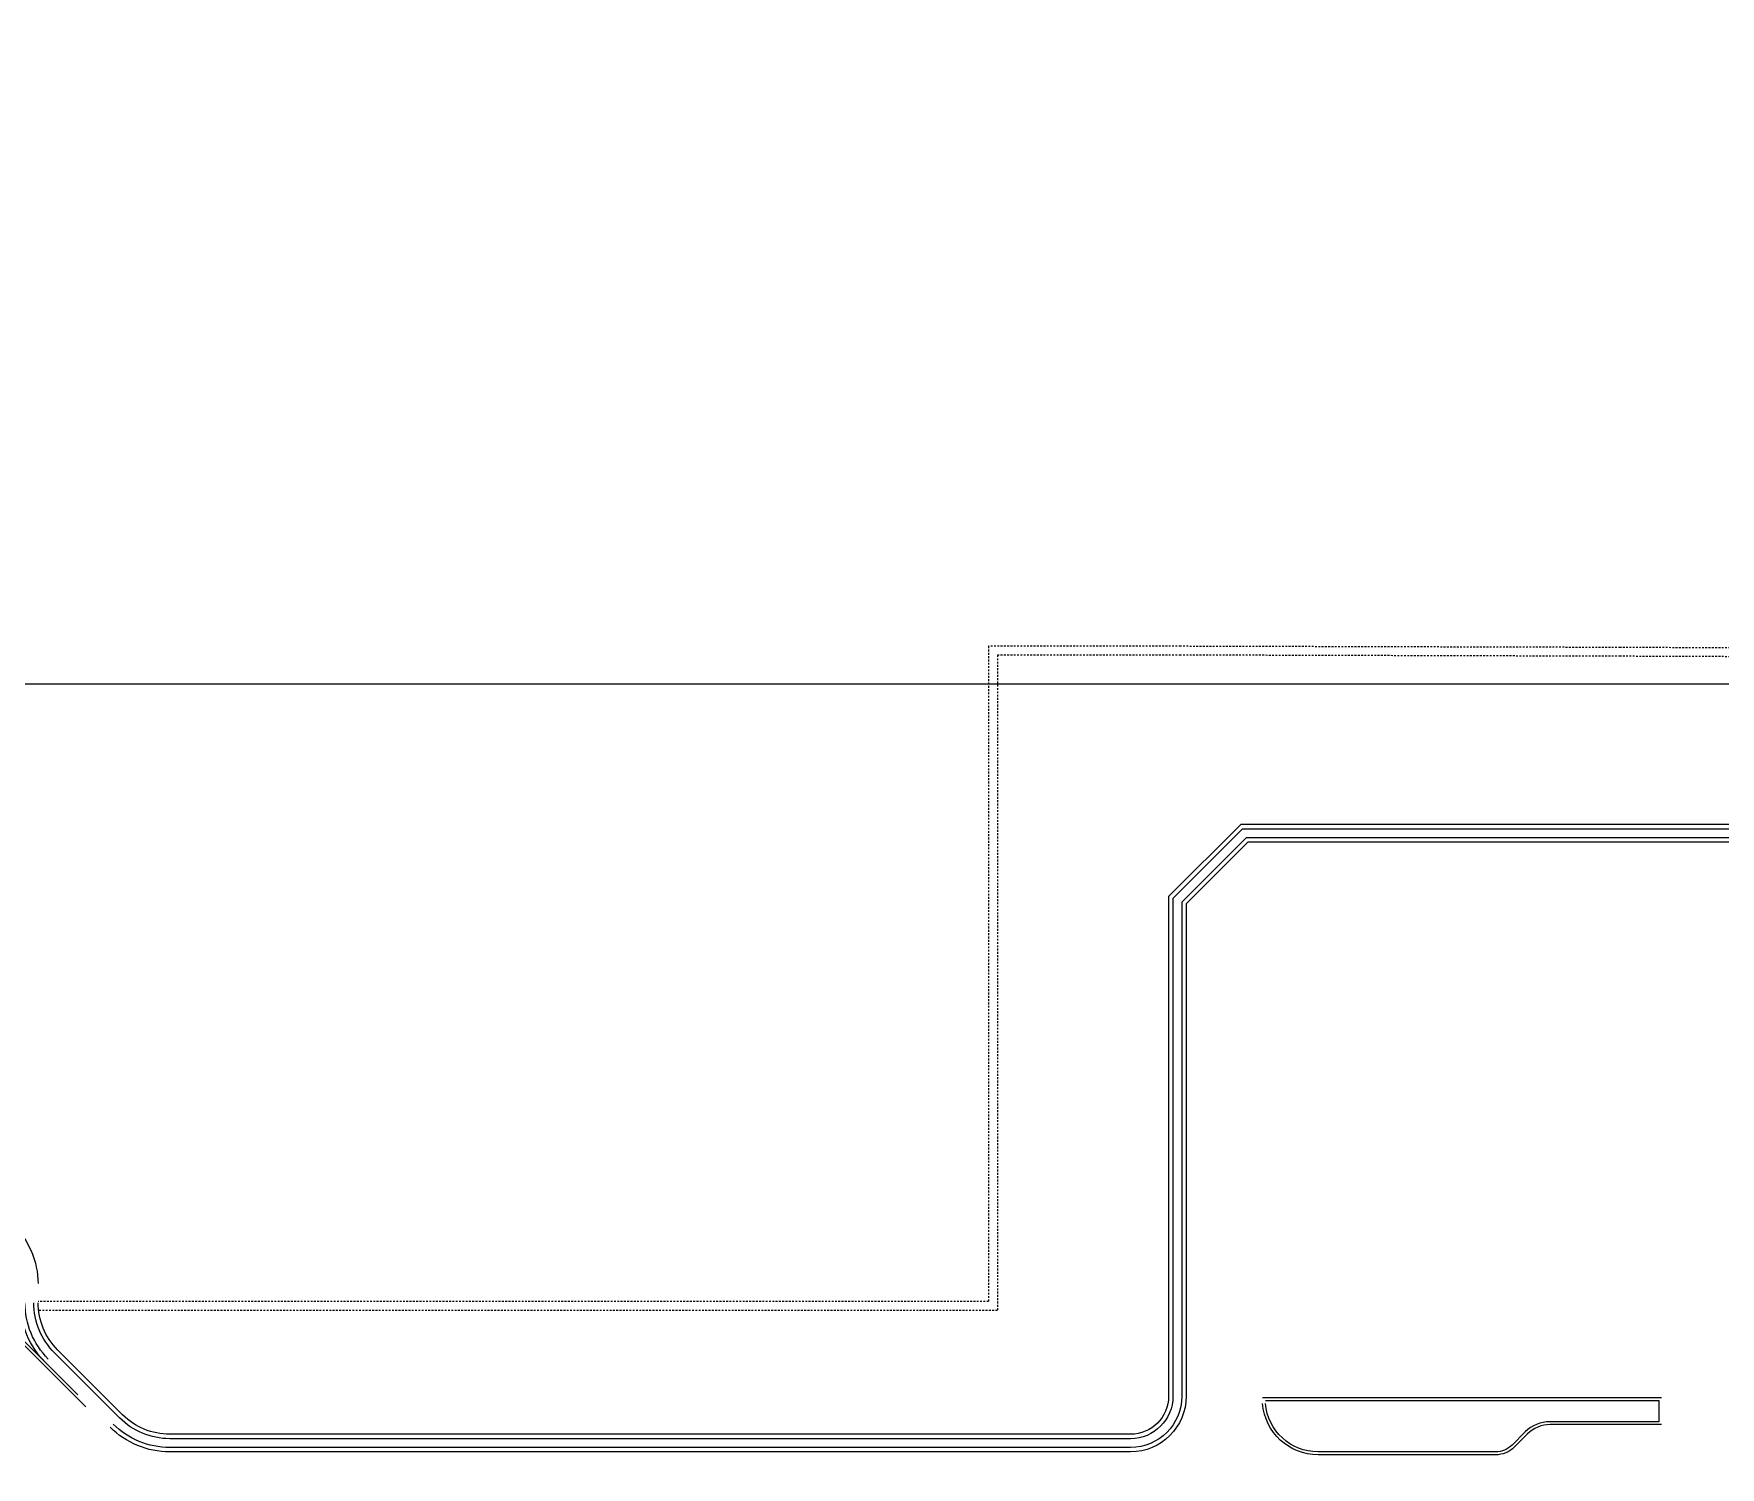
# Model space of a CAD drawing. Header units: millimetres. Extents: x 553474 to 556484, y 6145926 to 6146600.
# Drawn here: x 556177.6 to 556292.7, y 6146253.7 to 6146351.5 of the extents above; entities that cross this region are included whole.
import ezdxf

# ---------------------------------------------------------------- set-up
doc = ezdxf.new("R2010")
doc.units = ezdxf.units.MM
doc.linetypes.add('HIDDEN', pattern=[0.375, 0.25, -0.125])
doc.layers.add('8', color=8, linetype='Continuous', lineweight=0)
doc.styles.add('topografia rev A (17-04-08)$0$Standard', font='txt')
doc.linetypes.add('topografia rev A (17-04-08)$0$CERCO', pattern='A,0.5,-0.005,["X",topografia rev A (17-04-08)$0$Standard,S=0.5,R=0,X=-0.1,Y=-0.25],4', length=4.505)

msp = doc.modelspace()

# ---------------------------------------------------------------- linework, layer by layer
at = {"layer": '8'}
for p, q in [((556255.021, 6146292.614), (556259.94, 6146297.533)), ((556303.154, 6146297.533), (556259.94, 6146297.533)), ((556255.321, 6146292.49), (556260.064, 6146297.233)), ((556255.921, 6146292.241), (556260.312, 6146296.633)), ((556325.045, 6146296.633), (556260.312, 6146296.633)), ((556256.221, 6146292.117), (556260.437, 6146296.333)), ((556303.154, 6146296.333), (556260.437, 6146296.333)), ((556255.021, 6146292.614), (556255.021, 6146258.433)), ((556255.321, 6146292.49), (556255.321, 6146258.433)), ((556255.921, 6146292.241), (556255.921, 6146258.433)), ((556256.221, 6146292.117), (556256.221, 6146258.433)), ((556183.445, 6146257.052), (556179.015, 6146261.482)), ((556183.657, 6146257.264), (556179.224, 6146261.697)), ((556261.433, 6146258.433), (556288.663, 6146258.433)), ((556261.633, 6146258.233), (556288.463, 6146258.233)), ((556288.463, 6146258.233), (556288.463, 6146256.794)), ((556288.463, 6146256.794), (556281.053, 6146256.794)), ((556288.663, 6146256.594), (556281.053, 6146256.594)), ((556252.421, 6146255.933), (556186.871, 6146255.933)), ((556252.421, 6146255.633), (556186.871, 6146255.633)), ((556252.421, 6146255.033), (556186.871, 6146255.033)), ((556279.356, 6146256.091), (556278.466, 6146255.202)), ((556279.497, 6146255.95), (556278.608, 6146255.06)), ((556252.421, 6146254.733), (556186.871, 6146254.733)), ((556277.335, 6146254.733), (556265.221, 6146254.733)), ((556277.335, 6146254.533), (556265.221, 6146254.533))]:
    msp.add_line(p, q, dxfattribs=at)
msp.add_lwpolyline([(556260.064, 6146297.233), (556303.584, 6146297.233), (556303.584, 6146310.108), (556309.702, 6146329.186), (556314.589, 6146345.834), (556322.428, 6146373.818), (556330.033, 6146387.597)], dxfattribs=at)
at = {"layer": '8', "linetype": 'topografia rev A (17-04-08)$0$CERCO', "lineweight": 20, "ltscale": 2, "flags": 128}
msp.add_lwpolyline([(555915.665, 6146284.733), (555977.279, 6146322.064), (556122.004, 6146082.898), (556084.019, 6146059.861), (556084.019, 6146021.982), (556425.926, 6146021.982), (556425.926, 6146272.927), (556391.52, 6146307.108), (556172.3, 6146307.108), (556172.3, 6146291.358), (556156.511, 6146291.358)], dxfattribs=at)
at = {"layer": '8', "linetype": 'HIDDEN', "lineweight": 18, "ltscale": 0.5}
for points in [[(556315.842, 6146309.497), (556285.839, 6146309.609), (556255.838, 6146309.689), (556242.738, 6146309.689), (556242.738, 6146264.982), (556177.893, 6146264.982)], [(556315.842, 6146308.897), (556285.837, 6146309.009), (556255.837, 6146309.089), (556243.338, 6146309.089), (556243.338, 6146264.382), (556177.924, 6146264.382)]]:
    msp.add_lwpolyline(points, dxfattribs=at)
at = {"layer": '8', "lineweight": 30, "ltscale": 50}
for points in [[(556181.141, 6146257.806), (556140.034, 6146298.973)], [(556180.592, 6146258.632), (556140.176, 6146299.115)]]:
    msp.add_lwpolyline(points, dxfattribs=at)
at = {"layer": '8', "extrusion": (0, 0, -1)}
for centre, radius, start, end in [((-556172.147, 6146266.152), 5.745, 134.37712, 179.37712), ((-556182.438, 6146264.911), 5.745, 314.99997, 359.99997), ((-556182.438, 6146264.911), 5.445, 314.99997, 359.99997), ((-556182.438, 6146264.911), 4.845, 314.99997, 359.99997), ((-556182.438, 6146264.911), 4.545, 314.99997, 359.99997), ((-556252.421, 6146258.533), 3.8, 180, 270), ((-556252.421, 6146258.533), 3.5, 180, 270), ((-556252.421, 6146258.533), 2.6, 180, 270), ((-556252.421, 6146258.533), 2.9, 180, 270), ((-556186.871, 6146260.478), 4.545, 270, 315), ((-556265.221, 6146258.333), 3.8, 270, 355.47194), ((-556265.221, 6146258.333), 3.6, 270, 355.21981), ((-556186.871, 6146260.478), 5.745, 270, 315), ((-556186.871, 6146260.478), 5.445, 270, 315), ((-556186.871, 6146260.478), 4.845, 270, 315), ((-556277.335, 6146256.333), 1.6, 225, 270), ((-556277.335, 6146256.333), 1.8, 225, 270)]:
    msp.add_arc(centre, radius, start, end, dxfattribs=at)
at = {"layer": '8'}
for radius in [2.4, 2.2]:
    msp.add_arc((556281.053, 6146254.394), radius, 90, 135, dxfattribs=at)

doc.saveas('drawing.dxf')
